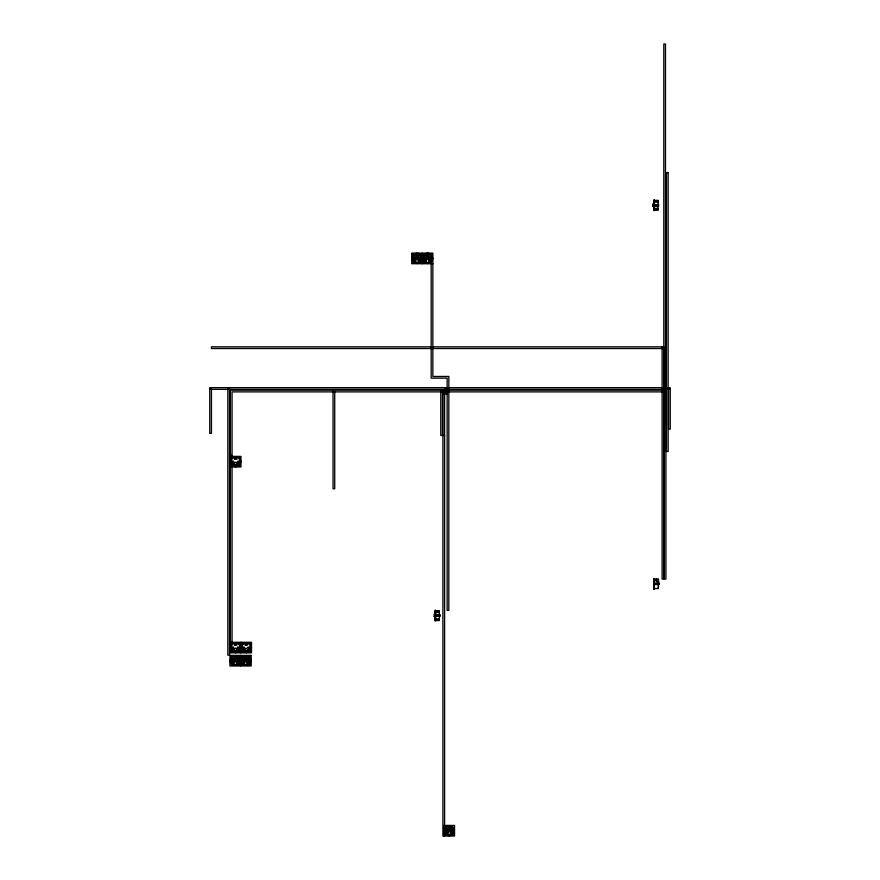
<?xml version="1.0" encoding="UTF-8"?>
<svg xmlns="http://www.w3.org/2000/svg" width="880" height="880" viewBox="0 0 880 880"><rect width="100%" height="100%" fill="white"/><g stroke="black" fill="none" stroke-linecap="round" stroke-linejoin="round"><path stroke-width="1.32" d="M232.276 465.421L230.758 462.99L230.758 460.361A5.071 5.071 0 0 1 240.559 460.361L240.559 462.99L239.041 465.421M232.276 651.321L230.758 648.879L230.758 646.261A5.071 5.071 0 0 1 240.559 646.261L240.559 648.879L239.041 651.321M235.862 657.932C233.167 659.56 235.906 656.271 235.653 657.822M242.847 651.321L241.329 648.879L241.329 646.261A5.071 5.071 0 0 1 251.13 646.261L251.13 648.879L249.612 651.321M413.633 262.163C415.602 263.934 410.41 259.061 412.104 257.125A5.071 5.071 0 0 1 421.905 257.125C423.599 259.006 418.407 264.044 420.365 262.163M417.637 255.695C414.832 256.685 418.836 254.287 416.735 256.146M424.215 262.163C426.173 263.934 420.981 259.061 422.675 257.125A5.071 5.071 0 0 1 432.476 257.125C434.181 259.028 428.945 264.022 430.936 262.163M444.191 830.599L444.345 829.4A5.071 5.071 0 0 1 446.71 826.32M447.876 834.735L446.501 834.735M449.515 827.508L448.987 828.421M451.891 834.735L452.738 834.735L450.736 834.735M451.792 826.32A5.071 5.071 0 0 1 454.157 829.4L454.157 832.029L452.837 834.306M230.593 461.571L231.429 461.681L230.593 461.791M240.713 461.791L239.899 461.791L240.713 461.571M230.593 647.46L231.429 647.57L230.593 647.68M230.175 660.572L231 660.682L230.219 660.891M232.529 664.906C229.405 665.093 241.076 664.785 237.996 664.994M240.713 647.68L239.899 647.68L240.713 647.46M241.164 647.46L242 647.57L241.164 647.68M240.746 660.572L241.56 660.572M241.516 660.891L240.79 660.891M243.111 664.906C239.932 665.016 251.702 664.862 248.578 664.994M411.939 258.335L412.72 258.236M251.295 647.68L250.47 647.68L251.295 647.46M414.304 262.669L416.999 263.516L419.76 262.669M250.569 661.089L250.162 660.385M422.059 258.555L421.234 258.445L422.059 258.335M422.51 258.335L423.291 258.236M424.875 262.669L427.57 263.516L430.331 262.669M432.641 258.555L431.805 258.445L432.641 258.335M454.311 830.819L453.607 831.017M231 461.362L231 461.989L231.11 461.263M412.456 258.038L412.258 258.599M421.652 258.126L421.762 258.852M423.027 258.038L422.829 258.599M231 647.251L231 647.889L231.11 647.163M241.582 647.251L241.582 647.889L241.692 647.163M239.789 660.528L239.789 660.836M250.877 647.251L250.877 647.889L250.778 647.152M416.625 255.321L416.548 255.959M428.032 255.959L427.306 256.146M239.514 660.473L240.295 660.572M238.821 664.268L240.13 661.991L240.13 659.373A5.071 5.071 0 0 0 230.329 659.373L230.329 661.991L231.847 664.433M246.18 658.306L246.268 657.668M249.392 664.268L250.712 661.991L250.712 659.373A5.071 5.071 0 0 0 240.9 659.373L240.9 661.991L242.418 664.433M234.718 457.149L235.323 457.149M235.994 457.149L236.588 457.149M238.414 465.905L235.653 466.752L232.903 465.905M238.414 651.794L235.653 652.641L232.903 651.794M248.985 651.794L246.235 652.641L243.474 651.794M453.607 830.412L454.311 830.599M451.957 834.944L449.251 835.791L446.501 834.944M245.971 658.548C247.379 656.392 243.903 658.196 245.806 658.46M415.69 253.539L418.319 253.539L418.275 256.113L420.805 256.113M234.344 456.775L236.973 456.775L236.929 459.14L234.388 459.14L234.388 456.764M234.344 642.664L236.973 642.664L236.929 645.029L234.388 645.029L234.388 642.664M244.915 642.664L247.544 642.664L247.5 645.029L244.959 645.029L244.959 642.664M233.915 655.776L236.544 655.776M244.497 655.776L247.115 655.776M241.153 661.1L241.153 660.253M445.445 828.388L447.986 828.388L447.986 825.847L449.251 825.638L450.571 825.814L450.516 828.388L453.057 828.388M654.39 200.398L657.987 200.398L657.987 210.122L654.39 210.122M653.752 200.607L653.752 209.913M654.39 201.025L657.778 201.025M654.181 201.245L653.972 203.775M654.39 202.092L657.987 202.092M654.181 203.775L653.543 203.775L653.543 206.734L654.181 206.734M653.543 204.204L652.905 204.204L652.905 206.316L653.543 206.316M652.905 204.413L654.181 204.413M654.39 204.622L658.614 204.622L658.614 205.898L654.39 205.898M654.39 204.831L657.14 204.831M654.39 205.678L657.14 205.678M652.905 206.107L654.181 206.107M654.39 208.428L657.987 208.428M654.181 209.275L653.972 206.734M654.39 209.484L657.778 209.484M412.346 253.792L414.469 253.792M419.54 253.792L421.652 253.792M422.928 253.792L425.04 253.792M430.111 253.792L432.223 253.792M413.193 256.113L415.734 256.113L415.734 253.583M423.764 256.113L426.305 256.113L426.305 253.583L427.57 253.363L428.89 253.539L428.846 256.113L431.387 256.113M412.137 257.807L421.861 257.807M422.708 257.807L432.443 257.807M412.137 259.072L421.861 259.072M422.708 259.072L432.443 259.072M432.861 263.725L411.719 263.725L411.719 253.154L432.861 253.154L432.861 376.453L448.833 376.453L448.833 610.346L447.139 610.346L447.139 378.147L431.167 378.147L431.167 263.725M663.806 348.535L211.442 348.535L211.442 346.841L663.806 346.841L663.806 579.051L662.112 579.051L662.112 346.841L662.112 348.535M666.446 387.662L670.252 387.662L670.252 429.11L668.558 429.11L668.558 387.662M209.748 389.345L227.832 389.345M229.526 389.345L665.918 389.345M668.14 389.345L670.252 389.345M665.071 390.192L230.373 390.192L230.373 455.125L232.056 455.125L232.056 391.886L441.969 391.886M447.502 391.886L442.486 391.886L442.486 435.457L440.792 435.457L440.792 390.192M448.833 391.886L665.39 391.886M444.598 392.315L447.777 392.315M442.904 393.998L447.139 393.998M442.904 435.457L444.598 435.457M232.056 455.543L230.373 455.543L230.373 652.861L251.515 652.861L251.515 642.279L230.373 642.279M230.373 456.39L240.944 456.39L240.944 466.961L230.373 466.961M235.026 458.183L236.291 458.183M235.026 458.403L236.291 458.403M230.791 461.043L231.847 461.043L231.847 458.293L232.903 458.293L232.903 456.808L238.403 456.808L238.403 458.293L239.459 458.293L239.459 461.043C240.515 462 241.065 461.439 239.459 462.308L239.459 466.334M230.791 462.308L231.847 462.308L231.847 464.992M232.903 464.959L234.179 464.959M237.138 464.959L238.403 464.959M232.903 465.168L234.179 465.168M237.138 465.168L238.403 465.168M654.181 579.007L653.972 588.984M654.39 579.051L658.405 579.051L658.405 588.566L654.39 588.566M653.752 579.26L653.752 581.372M654.39 580.525L656.502 580.525M653.972 581.372L654.181 578.842M658.515 581.592L656.502 581.592L656.502 579.051M657.558 582.428L658.405 582.428M654.39 583.275L659.043 583.275L659.043 584.551L654.39 584.551M654.39 583.495L657.558 583.495M654.39 584.331L657.558 584.331M653.972 585.607L653.752 588.148M658.405 586.025L658.405 587.081M653.752 586.454L653.752 588.566M435.721 610.775L439.318 610.775L439.318 614.999M435.083 610.984L435.501 614.79L434.236 614.79M435.721 611.402L439.098 611.402M435.721 612.469L439.318 612.469M435.292 614.152L435.292 617.111M434.874 614.581L434.236 614.581L434.236 616.693L434.874 616.693M435.721 614.999L439.945 614.999L439.945 616.275L435.721 616.275M435.721 615.208L438.471 615.208M435.721 616.055L438.471 616.055M434.236 616.484L435.501 616.484L435.083 620.29M435.721 618.805L439.318 618.805M435.721 619.861L439.098 619.861M435.721 620.499L439.318 620.499L439.318 616.275M235.026 644.083L236.291 644.083M245.597 644.083L246.862 644.083M235.026 644.292L236.291 644.292M245.597 644.292L246.862 644.292M230.791 646.932L231.847 646.932L231.847 644.182L232.903 644.182L232.903 642.708L238.403 642.708L238.403 644.182L239.459 644.182L239.459 646.932C240.515 647.889 241.065 647.339 239.459 648.208L239.459 652.223M230.791 648.208L231.847 648.208L231.847 652.223M235.125 650.639L235.026 651.695M246.763 650.639L246.862 651.695M232.903 650.848L234.179 650.848M237.138 650.848L238.403 650.848M243.485 650.848L244.75 650.848M247.709 650.848L248.974 650.848M232.903 651.057L234.179 651.057M237.138 651.057L238.403 651.057M243.485 651.057L244.75 651.057M247.709 651.057L248.974 651.057M230.582 656.029L232.694 656.029M237.765 656.029L239.888 656.029M241.153 656.029L243.265 656.029M248.347 656.029L250.459 656.029L250.459 658.141M231.429 658.35L233.959 658.35L233.959 655.82M239.041 658.35L236.5 658.35L236.5 655.82M242 658.35L244.541 658.35L244.541 655.82M249.612 658.35L247.071 658.35L247.071 655.82M230.373 660.044L240.097 660.044M240.944 660.044L250.668 660.044M230.373 661.32L240.097 661.32M240.944 661.32L250.668 661.32M233.959 664.906L231.847 664.906L231.847 662.376M234.388 664.906L236.082 664.906M236.5 664.906L238.612 664.906M244.541 664.906L242.418 664.906L242.418 662.376M244.959 664.906L246.653 664.906M247.071 664.906L249.194 664.906M444.389 830.082L454.113 830.082M453.904 830.291L453.904 831.138M444.389 831.347L454.113 831.347M445.874 834.944L447.986 834.944M448.404 834.944L450.098 834.944M450.637 834.845C454.135 834.801 447.018 833.877 452.639 834.944M427.889 255.145C425.447 255.937 429.066 256.476 428.032 255.431M445.665 834.306L444.191 830.819M665.489 387.981L665.489 44L663.806 44L663.806 387.662M664.224 387.662L664.224 579.051L665.918 579.051L665.918 387.662L209.748 387.662L209.748 433.334L211.442 433.334L211.442 387.662M658.515 580.547L658.515 581.779M658.196 579.271L658.196 580.096M658.196 587.521L658.196 588.335M657.778 200.398L657.778 202.092M657.778 208.428L657.778 210.122M657.778 583.275L657.778 584.551M657.558 200.618L657.558 201.861M657.558 208.659L657.558 209.792M657.558 583.275L657.558 584.551M657.349 204.622L657.349 205.898M657.14 204.622L657.14 205.898M654.181 583.297L654.181 585.167M653.972 204.853L653.972 205.667M453.904 830.082L453.904 831.347M450.307 835.362L450.307 829.235L448.195 829.235L448.195 835.362M449.68 827.959L448.833 827.86M446.71 387.662L446.71 390.192M445.027 387.662L445.027 391.886M444.598 390.192L444.598 836M443.96 836L443.96 825.429L454.542 825.429L454.542 836L442.904 836L442.904 390.192M439.098 610.775L439.098 612.469M439.098 618.805L439.098 620.499M438.889 610.995L438.889 612.238M438.889 619.036L438.889 620.279M438.68 614.999L438.68 616.275M438.471 614.999L438.471 616.275M435.292 615.23L435.292 616.044M432.223 257.807L432.223 259.072M430.958 260.139L430.958 262.669M428.637 263.098L428.637 256.96L426.514 256.96L426.514 263.098M424.193 260.139L424.193 262.669M422.928 257.807L422.928 259.072M422.29 253.154L422.29 263.725M421.652 257.807L421.652 259.072M420.387 260.139L420.387 262.669M418.055 263.098L418.055 256.96L415.943 256.96L415.943 263.098M413.622 260.139L413.622 262.669M412.346 257.807L412.346 259.072M334.73 391.886L334.73 488.752L333.047 488.752L333.047 390.192M250.459 660.044L250.459 661.32M250.459 663.223L250.459 665.335M250.041 652.223L250.041 648.208L250.877 648.208L250.877 646.932L250.041 646.932L250.041 644.182L248.974 644.182L248.974 642.708L243.485 642.708L243.485 644.182L242.418 644.182L242.418 646.932L241.582 646.932L241.582 648.208L242.418 648.208L242.418 652.223M248.765 652.223L250.668 652.014L250.877 650.111L250.877 652.223L241.582 652.223L241.582 650.111L241.791 652.014L243.694 652.223M246.862 665.335L246.862 659.197L244.75 659.197L244.75 665.335M245.696 651.695L245.696 650.639L245.597 651.695M241.153 660.044L241.153 661.32M240.944 642.279L240.944 652.861M240.515 655.391L240.515 665.973M239.888 660.044L239.888 661.32M238.194 466.334L240.097 466.114L240.306 464.211L240.306 466.334L231 466.334L231 464.211L231.209 466.114L233.123 466.334M238.194 652.223L240.097 652.014L240.306 650.111L240.306 652.223L231 652.223L231 650.111L231.209 652.014L233.123 652.223M236.291 665.335L236.291 659.197L234.179 659.197L234.179 665.335M235.125 464.739L235.125 465.806M232.056 466.532L232.056 642.279M231 461.043L231 462.308M231 646.932L231 648.208M230.791 460.834L230.791 462.528M230.791 646.723L230.791 648.417M230.582 660.044L230.582 661.32M229.526 387.662L229.526 655.182L227.832 655.182L227.832 387.662M447.942 825.814A5.071 5.071 0 0 1 450.571 825.814M232.716 461.516C233.497 463.936 234.597 459.8 232.716 461.516M235.246 462.418L236.06 462.627L235.246 462.418M237.369 461.516C238.106 463.936 239.316 459.8 237.369 461.516M232.716 647.405C233.497 649.825 234.597 645.7 232.716 647.405M233.024 664.587L233.849 664.807L233.068 664.488M234.19 656.337L235.004 656.557L234.19 656.337M235.246 648.307L236.06 648.527L235.246 648.307M235.455 656.337L236.28 656.557L235.455 656.337M237.369 647.405C238.106 649.836 239.316 645.689 237.369 647.405M236.621 664.587L237.391 664.906L236.665 664.488M243.287 647.405C244.068 649.825 245.179 645.7 243.287 647.405M243.606 664.587L244.42 664.807L243.639 664.488M244.761 656.337L245.586 656.557L244.805 656.238M245.817 648.307L246.642 648.527L245.817 648.307M246.037 656.337L246.851 656.557L246.037 656.337M247.94 647.405C248.721 649.825 249.832 645.7 247.94 647.405M247.192 664.587L248.017 664.807L247.236 664.488M414.799 262.35L415.613 262.57L414.799 262.35M415.954 254.1L416.779 254.32L415.954 254.1M417.23 254.1L418.044 254.32L417.23 254.1M418.385 262.35L419.21 262.57L418.385 262.35M425.37 262.35L426.184 262.57L425.37 262.35M426.536 254.1L427.35 254.32L426.536 254.1M427.801 254.1L428.615 254.32L427.801 254.1M428.967 262.35L429.781 262.57L428.967 262.35M445.775 834.625L446.589 834.845L445.775 834.625M448.206 826.375L449.031 826.595L448.206 826.375M448.635 827.794C449.416 830.225 450.527 826.089 448.635 827.794M449.482 826.375L450.296 826.595L449.482 826.375M235.477 462.528L235.477 462.528M432.047 258.445L432.047 258.445M235.477 648.417L235.477 648.417M230.395 660.682L230.395 660.682M246.048 648.417L246.048 648.417M240.966 660.682L240.966 660.682M453.717 830.709L453.717 830.709M668.14 172.579L666.446 172.579L666.446 451.528L668.14 451.528L668.14 172.579M654.39 199.969L653.752 199.969L653.752 210.551L654.39 210.551L654.39 199.969M658.405 204.413L658.196 206.107L658.405 204.413M419.749 253.583L414.249 253.583L414.249 255.057L413.193 255.057L413.193 263.098L420.805 263.098L420.805 255.057L419.749 255.057L419.749 253.583M430.32 253.583L424.831 253.583L424.831 255.057L423.764 255.057L423.764 263.098L431.387 263.098L431.387 255.057L430.32 255.057L430.32 253.583M417.109 255.266L416.581 255.695L417.109 255.266M427.68 255.266L427.152 255.695L427.68 255.266M421.861 257.598L412.137 257.598L412.137 259.292L421.861 259.292L421.861 257.598M432.443 257.598L422.708 257.598L422.708 259.292L432.443 259.292L432.443 257.598M414.359 260.557L414.15 261.613L414.359 260.986C415.283 263.054 414.898 259.193 414.777 261.195L414.359 260.557M419.221 260.557L419.012 261.613L419.859 261.613L419.221 260.557M424.93 260.557L424.721 261.613L424.93 260.986C425.854 263.054 425.469 259.193 425.359 261.195L424.93 260.557M429.792 260.557L429.583 261.613L430.43 261.613L429.792 260.557M233.123 457.028L231 457.028L231 459.14L231.209 457.237L233.123 457.028M240.306 457.028L238.194 457.028L240.097 457.237L240.097 459.14L240.306 457.028M236.291 457.655L235.026 457.655L235.026 458.931L236.291 458.931L236.291 457.655M234.388 463.364L232.276 463.364L232.276 465.905L234.388 465.905L234.388 463.364M239.041 463.364L236.929 463.364L236.929 465.905L239.041 465.905L239.041 463.364M234.179 464.431L232.903 464.431L232.903 465.696L234.179 465.696L234.179 464.431M238.403 464.431L237.138 464.431L237.138 465.696L238.403 465.696L238.403 464.431M236.5 464.64L234.806 464.64L234.806 465.905L236.5 465.905L236.5 464.64M654.39 578.622L653.752 578.622L653.752 589.204L654.39 589.204L654.39 578.622M658.834 583.066L658.614 584.76L658.834 583.066M435.721 610.346L435.083 610.346L435.083 620.928L435.721 620.928L435.721 610.346M439.736 614.79L439.527 616.484L439.736 614.79M233.123 642.917L231 642.917L231 645.029L231.209 643.126L233.123 642.917M240.306 642.917L238.194 642.917L240.097 643.126L240.097 645.029L240.306 642.917M243.694 642.917L241.582 642.917L241.582 645.029L241.791 643.126L243.694 642.917M250.877 642.917L248.765 642.917L250.668 643.126L250.668 645.029L250.877 642.917M236.291 643.555L235.026 643.555L235.026 644.82L236.291 644.82L236.291 643.555M246.862 643.555L245.597 643.555L245.597 644.82L246.862 644.82L246.862 643.555M234.388 649.264L232.276 649.264L232.276 651.794L234.388 651.794L234.388 649.264M239.041 649.264L236.929 649.264L236.929 651.794L239.041 651.794L239.041 649.264M244.959 649.264L242.847 649.264L242.847 651.794L244.959 651.794L244.959 649.264M249.612 649.264L247.5 649.264L247.5 651.794L249.612 651.794L249.612 649.264M234.179 650.32L232.903 650.32L232.903 651.585L234.179 651.585L234.179 650.32M238.403 650.32L237.138 650.32L237.138 651.585L238.403 651.585L238.403 650.32M244.75 650.32L243.485 650.32L243.485 651.585L244.75 651.585L244.75 650.32M248.974 650.32L247.709 650.32L247.709 651.585L248.974 651.585L248.974 650.32M236.5 650.529L234.806 650.529L234.806 651.794L236.5 651.794L236.5 650.529M247.071 650.529L245.388 650.529L245.388 651.794L247.071 651.794L247.071 650.529M236.291 650.639L236.181 651.695L236.291 650.639M251.097 655.391L229.944 655.391L229.944 665.973L251.097 665.973L251.097 655.391M237.985 655.82L232.485 655.82L232.485 657.294L231.429 657.294L231.429 665.335L239.041 665.335L239.041 657.294L237.985 657.294L237.985 655.82M248.556 655.82L243.056 655.82L243.056 657.294L242 657.294L242 665.335L249.612 665.335L249.612 657.294L248.556 657.294L248.556 655.82M245.916 657.514L245.388 657.932L245.916 657.514M240.097 659.835L230.373 659.835L230.373 661.529L240.097 661.529L240.097 659.835M250.668 659.835L240.944 659.835L240.944 661.529L250.668 661.529L250.668 659.835M232.584 662.794L232.375 663.85L232.584 663.223C233.508 665.291 233.123 661.43 233.013 663.432L232.584 662.794M237.457 662.794L237.237 663.85L238.084 663.85L237.457 662.794M243.166 662.794L242.957 663.85L243.166 663.223C244.09 665.291 243.705 661.43 243.584 663.432L243.166 662.794M248.028 662.794L247.819 663.85L248.666 663.85L248.028 662.794M452.001 825.847L446.501 825.847L446.501 827.332L445.445 827.332L445.445 835.362L453.057 835.362L453.057 827.332L452.001 827.332L452.001 825.847M454.113 829.862L444.389 829.862L444.389 831.556L454.113 831.556L454.113 829.862M446.611 832.832L446.402 833.888L446.611 833.25C447.535 835.329 447.15 831.457 447.029 833.459L446.611 832.832M451.473 832.832L451.264 833.888L452.111 833.888L451.473 832.832M236.291 465.806L236.291 464.739L236.181 465.806"/></g></svg>
